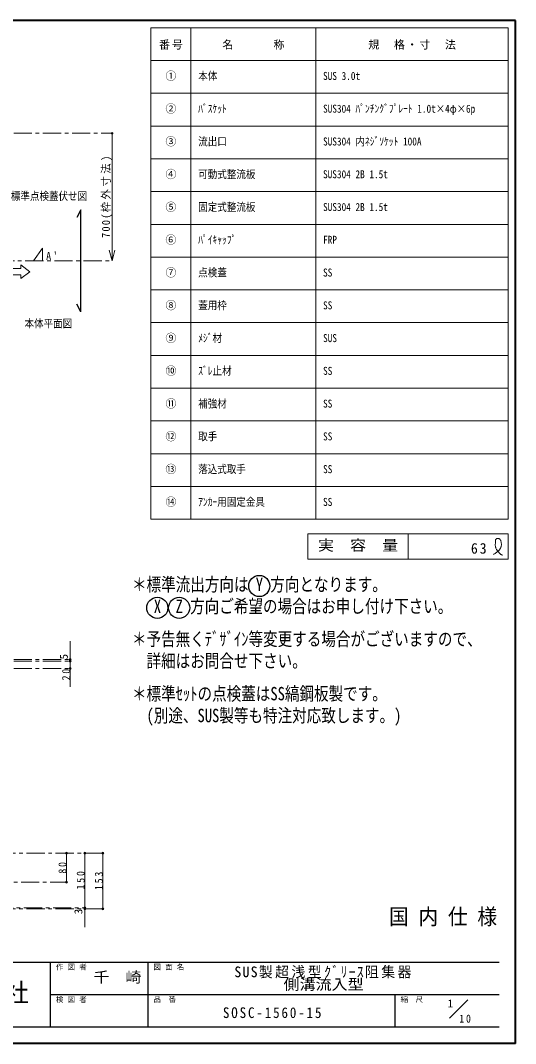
# Model space of a CAD drawing. Units: millimetres at full size, sheet at 1:10; some dimension numbers follow another scale. Extents: x -2125 to 1925, y -1405 to 1405.
# Drawn here: x 566 to 1925, y -1405 to 1405 of the extents above; entities that cross this region are included whole.
import ezdxf
from ezdxf.enums import TextEntityAlignment as Align

# ---------------------------------------------------------------- set-up
doc = ezdxf.new("R2010")
doc.units = ezdxf.units.MM
doc.header["$LTSCALE"] = 10
doc.header["$PDMODE"] = 32
doc.header["$PDSIZE"] = 5
doc.linetypes.add('CHAIN1', pattern=[8, 5, -1, 1, -1])
doc.layers.add('0-A', color=4, linetype='Continuous', lineweight=9)
doc.styles.add('ＭＳ ゴシック', font='')
doc.styles.get('ＭＳ ゴシック').set_extended_font_data('MS Gothic')

msp = doc.modelspace()

# ---------------------------------------------------------------- linework, layer by layer
at = {"layer": '0-A', "color": 1, "lineweight": 40}
for p, q in [((1925.2, 1405.02), (-2124.8, 1405.02)), ((1925.2, -1404.98), (1925.2, 1405.02)), ((1925.2, -1404.98), (-2124.8, -1404.98))]:
    msp.add_line(p, q, dxfattribs=at)
at = {"layer": '0-A', "color": 3, "lineweight": 18}
for p, q in [((923.78, 35.02), (923.78, 1385.02)), ((1905.2, 1385.02), (923.78, 1385.02)), ((1033.78, 35.02), (1033.78, 1385.02)), ((1376.63, 35.02), (1376.63, 1385.02)), ((1905.2, 35.02), (1905.2, 1385.02)), ((1905.2, 1295.02), (923.78, 1295.02)), ((1905.2, 1205.02), (923.78, 1205.02)), ((1905.2, 1115.02), (923.78, 1115.02)), ((1905.2, 1025.02), (923.78, 1025.02)), ((1905.2, 935.02), (923.78, 935.02)), ((1905.2, 845.02), (923.78, 845.02)), ((1905.2, 755.02), (923.78, 755.02)), ((1905.2, 665.02), (923.78, 665.02)), ((1905.2, 575.02), (923.78, 575.02)), ((1905.2, 485.02), (923.78, 485.02)), ((1905.2, 395.02), (923.78, 395.02)), ((1905.2, 305.02), (923.78, 305.02)), ((1905.2, 215.02), (923.78, 215.02)), ((1905.2, 125.02), (923.78, 125.02)), ((1905.2, 35.02), (923.78, 35.02)), ((1355.2, -4.98), (1905.2, -4.98)), ((1355.2, -74.98), (1355.2, -4.98)), ((1630.2, -74.98), (1630.2, -4.98)), ((1905.2, -4.98), (1905.2, -74.98)), ((1355.2, -74.98), (1905.2, -74.98))]:
    msp.add_line(p, q, dxfattribs=at)
at = {"layer": '0-A', "linetype": 'CHAIN1'}
for p, q in [((467.2, 1095.02), (817.2, 1095.02)), ((626.2, 780.02), (601.2, 745.02)), ((626.2, 780.02), (626.2, 745.02)), ((-1261.13, 745.02), (817.2, 745.02)), ((467.2, -349.98), (702.2, -349.98)), ((467.2, -354.98), (702.2, -354.98)), ((467.2, -374.98), (702.2, -374.98)), ((792.2, -881.98), (452.2, -881.98)), ((327.2, -961.98), (692.2, -961.98)), ((415.2, -1031.98), (742.2, -1031.98)), ((792.2, -1034.98), (415.2, -1034.98))]:
    msp.add_line(p, q, dxfattribs=at)
at = {"layer": '0-A'}
for p, q in [((817.2, 745.02), (817.2, 1095.02)), ((817.2, 745.02), (809.44, 774)), ((817.2, 745.02), (824.97, 774)), ((566.2, 734.02), (566.2, 724.02)), ((591.2, 715.02), (566.2, 734.02)), ((566.2, 724.02), (521.2, 724.02)), ((591.2, 715.02), (566.2, 696.02)), ((566.2, 696.02), (566.2, 706.02)), ((692.2, -881.98), (692.2, -961.98)), ((742.2, -881.98), (742.2, -1031.98)), ((792.2, -1034.98), (792.2, -881.98)), ((742.2, -1031.98), (742.2, -1084.98))]:
    msp.add_line(p, q, dxfattribs=at)
at = {"layer": '0-A', "color": 5, "lineweight": 25}
for p, q in [((731.07, 885.02), (720.57, 864.02)), ((731.07, 605.02), (731.07, 885.02)), ((731.07, 605.02), (720.57, 626.02))]:
    msp.add_line(p, q, dxfattribs=at)
at = {"layer": '0-A', "color": 6, "lineweight": 25}
for p, q in [((-99.8, -1181.41), (1880.2, -1181.41)), ((648.06, -1359.98), (648.06, -1181.41)), ((915.92, -1359.98), (915.92, -1181.41)), ((648.06, -1270.7), (1880.2, -1270.7)), ((1594.49, -1359.98), (1594.49, -1270.7)), ((1880.2, -1359.98), (-99.8, -1359.98))]:
    msp.add_line(p, q, dxfattribs=at)
at = {"layer": '0-A', "color": 7, "lineweight": 18}
msp.add_line((1743.98, -1335.49), (1794.49, -1284.98), dxfattribs=at)
at = {"layer": '0-A'}
for points in [[(566.2, 706.02), (521.2, 706.02), (521.2, 715.02)], [(1864.84, -62), (1865.89, -61.29), (1867.71, -60.06), (1869.52, -58.8), (1871.31, -57.5), (1873.08, -56.16), (1874.82, -54.76), (1875.81, -53.91), (1876.99, -52.84), (1878.95, -50.92), (1880.78, -48.87), (1882.42, -46.7), (1883.84, -44.42), (1884.97, -42.02), (1885.48, -40.58), (1885.76, -39.58), (1886.11, -37.81), (1886.32, -36), (1886.39, -34.16), (1886.33, -32.3), (1886.15, -30.43), (1886, -29.35), (1885.84, -28.39), (1885.48, -26.76), (1885.01, -25.17), (1884.41, -23.64), (1883.65, -22.21), (1882.72, -20.9), (1882.08, -20.21), (1881.64, -19.79), (1880.82, -19.14), (1879.93, -18.58), (1878.98, -18.12), (1877.98, -17.8), (1876.95, -17.62), (1876.33, -17.59), (1875.8, -17.62), (1874.9, -17.75), (1874.01, -17.99), (1873.17, -18.34)], [(1873.17, -18.34), (1872.39, -18.79), (1871.71, -19.33), (1871.37, -19.68), (1870.9, -20.31), (1870.32, -21.52), (1869.98, -22.88), (1869.82, -24.34), (1869.78, -25.86), (1869.79, -27.41), (1869.8, -28.3), (1869.79, -29.51), (1869.73, -31.55), (1869.66, -33.53), (1869.63, -35.46), (1869.69, -37.36), (1869.87, -39.24), (1870.06, -40.32), (1870.29, -41.28), (1870.79, -42.91), (1871.42, -44.52), (1872.17, -46.1), (1873.02, -47.65), (1873.94, -49.15), (1874.5, -49.99), (1874.94, -50.61), (1875.71, -51.65), (1876.5, -52.68), (1877.31, -53.68), (1878.13, -54.68), (1878.97, -55.68), (1879.47, -56.26), (1879.99, -56.88), (1880.92, -57.94), (1881.87, -58.97), (1882.87, -59.95), (1883.93, -60.84), (1885.05, -61.61), (1885.74, -62), (1886.04, -62.16)], [(1886.04, -62.16), (1886.57, -62.4), (1887.12, -62.62), (1887.68, -62.82), (1888.24, -63.02), (1888.8, -63.2), (1889.13, -63.31)], [(702.2, -299.98), (702.2, -354.98), (702.2, -424.98)]]:
    msp.add_lwpolyline(points, dxfattribs=at)
at = {"layer": '0-A', "color": 5, "lineweight": 25}
for centre in [(1221.37, -148.31), (941.37, -208.31), (1001.37, -208.31)]:
    msp.add_circle(centre, 29, dxfattribs=at)
at = {"layer": '0-A'}
for p in [(817.2, 1095.02), (702.2, -349.98), (702.2, -354.98), (702.2, -374.98), (692.2, -881.98), (742.2, -881.98), (792.2, -881.98), (692.2, -961.98), (742.2, -1031.98), (742.2, -1034.98), (792.2, -1034.98)]:
    msp.add_point(p, dxfattribs=at)

# ---------------------------------------------------------------- texts
at = {"layer": '0-A', "color": 7, "style": 'ＭＳ ゴシック'}
for s, height, p in [('①', 21.99, (963.78, 1235.02)), ('②', 21.99, (963.78, 1145.02)), ('③', 21.99, (963.78, 1055.02)), ('④', 21.99, (963.78, 965.02)), ('⑤', 21.99, (963.78, 875.02)), ('⑥', 21.99, (963.78, 785.02)), ('⑦', 21.99, (963.78, 695.02)), ('⑧', 21.99, (963.78, 605.02)), ('⑨', 21.99, (963.78, 515.02)), ('⑩', 21.99, (963.78, 425.02)), ('⑪', 21.99, (963.78, 335.02)), ('⑫', 21.99, (963.78, 245.02)), ('⑬', 21.99, (963.78, 155.02)), ('⑭', 21.99, (963.78, 65.02)), ('作 図 者', 14.66, (663.06, -1206.41)), ('図 面 名', 14.66, (930.92, -1206.41)), ('検 図 者', 14.66, (663.06, -1295.7)), ('品\u3000番', 14.66, (930.92, -1295.7)), ('縮\u3000尺', 14.66, (1609.49, -1295.7)), ('1', 21.99, (1738.9, -1312.5))]:
    msp.add_text(s, height=height, dxfattribs=at).set_placement(p, align=Align.BOTTOM_LEFT)
for s, height, width, p in [('本体', 21.99, 0.85, (1053.78, 1235.02)), ('SUS 3.0t', 21.99, 0.85, (1396.63, 1235.02)), ('ﾊﾞｽｹｯﾄ', 21.99, 0.85, (1053.78, 1145.02)), ('SUS304 ﾊﾟﾝﾁﾝｸﾞﾌﾟﾚｰﾄ 1.0t×4φ×6p', 21.99, 0.85, (1396.63, 1145.02)), ('流出口', 21.99, 0.85, (1053.78, 1055.02)), ('SUS304 内ﾈｼﾞｿｹｯﾄ 100A', 21.99, 0.85, (1396.63, 1055.02)), ('可動式整流板', 21.99, 0.85, (1053.78, 965.02)), ('SUS304 2B 1.5t', 21.99, 0.85, (1396.63, 965.02)), ('標準点検蓋伏せ図', 21.99, 0.85, (539.27, 905.02)), ('固定式整流板', 21.99, 0.85, (1053.78, 875.02)), ('SUS304 2B 1.5t', 21.99, 0.85, (1396.63, 875.02)), ('ﾊﾟｲｷｬｯﾌﾟ', 21.99, 0.85, (1053.78, 785.02)), ('FRP', 21.99, 0.85, (1396.63, 785.02)), ('点検蓋', 21.99, 0.85, (1053.78, 695.02)), ('SS', 21.99, 0.85, (1396.63, 695.02)), ('蓋用枠', 21.99, 0.85, (1053.78, 605.02)), ('SS', 21.99, 0.85, (1396.63, 605.02)), ('本体平面図', 21.99, 0.85, (576.77, 555.02)), ('ﾒｼﾞ材', 21.99, 0.85, (1053.78, 515.02)), ('SUS', 21.99, 0.85, (1396.63, 515.02)), ('ｽﾞﾚ止材', 21.99, 0.85, (1053.78, 425.02)), ('SS', 21.99, 0.85, (1396.63, 425.02)), ('補強材', 21.99, 0.85, (1053.78, 335.02)), ('SS', 21.99, 0.85, (1396.63, 335.02)), ('取手', 21.99, 0.85, (1053.78, 245.02)), ('SS', 21.99, 0.85, (1396.63, 245.02)), ('落込式取手', 21.99, 0.85, (1053.78, 155.02)), ('SS', 21.99, 0.85, (1396.63, 155.02)), ('ｱﾝｶｰ用固定金具', 21.99, 0.85, (1053.78, 65.02)), ('SS', 21.99, 0.85, (1396.63, 65.02)), ('実\u3000容\u3000量', 29.33, 1.1, (1382.7, -59.98)), ('＊標準流出方向は Y 方向となります。', 36.66, 0.8, (871.87, -173.31)), (' X  Z 方向ご希望の場合はお申し付け下さい。', 36.66, 0.8, (911.87, -233.31)), ('＊予告無くﾃﾞｻﾞｲﾝ等変更する場合がございますので、', 36.66, 0.8, (871.87, -323.31)), ('詳細はお問合せ下さい。', 36.66, 0.8, (911.87, -383.31)), ('＊標準ｾｯﾄの点検蓋はSS縞鋼板製です。', 36.66, 0.8, (871.87, -473.31)), ('(別途、SUS製等も特注対応致します。)', 36.66, 0.8, (911.87, -533.31)), ('国 内 仕 様', 43.99, 0.9, (1577.7, -1091.41)), ('千\u3000崎', 29.33, 1.1, (765.92, -1246.05)), ('工業株式会社', 51.32, 0.95, (189.13, -1305.7)), ('側溝流入型', 29.33, 1.1, (1288.06, -1266.05))]:
    msp.add_text(s, height=height, dxfattribs=dict(at, width=width)).set_placement(p, align=Align.BOTTOM_LEFT)
for s, p in [('5', (702.2, -349.98)), ('3', (742.2, -1049.98))]:
    msp.add_text(s, height=21.99, rotation=90, dxfattribs=at).set_placement(p, align=Align.BOTTOM_LEFT)
at = {"layer": '0-A', "color": 7, "attachment_point": 7, "style": 'ＭＳ ゴシック'}
for s, insert, char_height in [('\\T1.17;番号', (946.28, 1325.02), 21.99), ('\\T1.17;名\u3000\u3000\u3000称', (1120.2, 1325.02), 21.99), ('\\T1.17;規\u3000格・寸\u3000法', (1520.92, 1325.02), 21.99), ("\\T1.36;\\W0.9;A'", (636.2, 747.52), 21.99), ('\\T1.27;\\W0.95;63', (1802.7, -59.98), 29.33), ('\\T1.18;\\W0.95;SUS製超浅型ｸﾞﾘｰｽ阻集器', (1153.06, -1226.05), 29.33), ('\\T1.28;\\W0.9;SOSC-1560-15', (1121.45, -1335.34), 29.33), ('\\T1.36;\\W0.9;10', (1770.87, -1347.88), 21.99)]:
    msp.add_mtext(s, dxfattribs=dict(at, insert=insert, char_height=char_height))
at = {"layer": '0-A', "color": 7, "char_height": 21.99, "attachment_point": 7, "rotation": 90, "style": 'ＭＳ ゴシック'}
for s, insert in [('\\T1.24;\\W0.95;700(枠外寸法)', (817.2, 807.52)), ('\\T1.36;\\W0.9;20', (702.2, -407.48)), ('\\T1.36;\\W0.9;80', (692.2, -938.23)), ('\\T1.38;\\W0.9;150', (742.2, -981.98)), ('\\T1.38;\\W0.9;153', (792.2, -983.48))]:
    msp.add_mtext(s, dxfattribs=dict(at, insert=insert))

doc.saveas('drawing.dxf')
